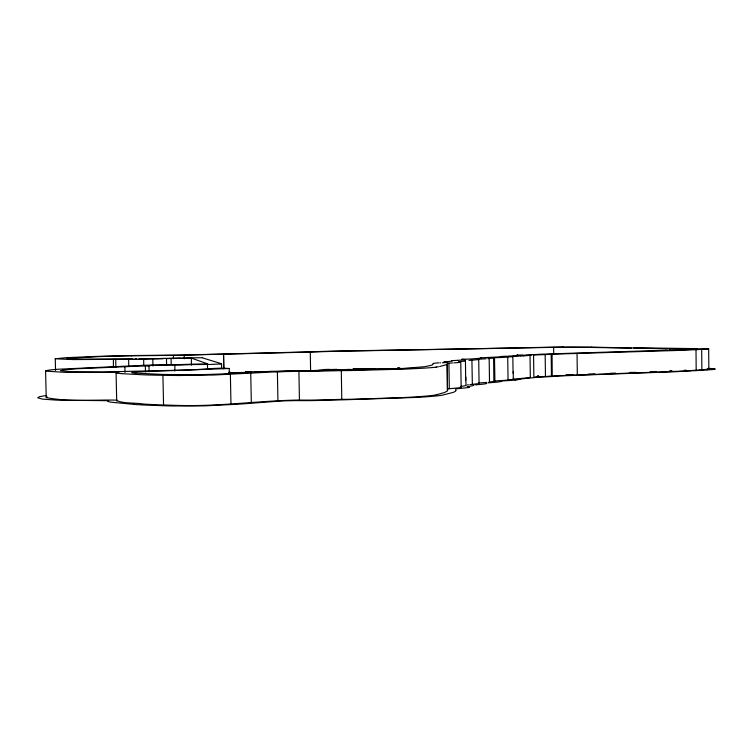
<?xml version="1.0" encoding="UTF-8"?>
<svg xmlns="http://www.w3.org/2000/svg" width="753" height="753" viewBox="0 0 753 753"><rect width="100%" height="100%" fill="white"/><g stroke="black" fill="none" stroke-linecap="round" stroke-linejoin="round"><path stroke-width="1.13" d="M513.254 379.23L513.301 371.53M447.141 364.339L447.517 390.666L447.63 389.019A12.095 0.584 -0.8 0 1 447.734 388.953M432.749 364.433L432.721 364.565A230.842 7.398 -1.2 0 1 431.629 365.196L425.501 366.57M447.489 390.788L444.656 392.482L436.42 394.77M447.056 364.527L439.62 366.542M445.607 362.108L443.903 361.816L445.014 361.741M465.909 385.357L465.862 385.404A54.338 2.513 -0.9 0 1 460.45 386.44M469.128 387.494L455.857 388.859L455.781 390.355M494.1 357.995L487.822 358.692M478.72 359.52L479.077 383.465L478.503 383.145M447.244 363.313L447.376 389.819M306.189 351.952L182.857 355.039L134.956 355.501A76.9 1.826 -1.2 0 0 94.822 356.48L66.528 357.666L55.204 358.795L73.54 359.576L128.989 359.256M140.425 371.756L229.204 368.509L229.307 374.288M465.523 360.838L465.505 360.847A54.376 1.647 -0.9 0 1 458.728 361.656L459.142 361.732A33.904 1.045 -0.9 0 1 459.245 361.76L459.302 361.788M708.667 348.855L708.846 369.139L701.862 369.808L701.674 349.373L708.658 348.893L690.181 348.837M478.964 383.559L469.947 384.642M433.267 363.454L432.749 364.311M117.073 400.671C123.37 403.674 135.484 402.648 143.71 404.05A96.431 5.064 -1.3 0 0 145.621 404.182L151.137 404.493A114.089 5.958 -1.2 0 0 153.264 404.596L154.92 404.662A156.718 8.057 -1.2 0 0 161.481 404.907L173.444 405.302A78.18 4.17 -1.3 0 0 179.995 405.453C219.904 406.554 259.597 400.624 299.44 400.031L298.913 371.314L277.386 371.756L213.654 375.022L179.374 375.512M478.654 359.558L471.915 360.188L472.347 384.435M47.11 396.793L46.855 396.897A111.378 5.346 -1.4 0 0 46.244 397.584C69.257 402.158 93.654 399.551 117.167 400.135M446.934 362.485L442.453 362.767M451.734 360.678L453.428 360.555A28.868 0.857 -0.9 0 0 457.598 360.329M433.351 363.426L433.897 363.332A52.145 1.657 -0.8 0 1 434.509 363.247L435.836 363.097A44.502 1.384 -0.9 0 0 437.258 362.899L438.98 362.842M523.495 355.924L529.519 355.388M202.002 357.741L190.076 357.816A56.635 1.468 -1.1 0 0 188.288 357.854L183.083 358.099M529.425 355.407L529.472 355.397A46.328 1.261 -0.8 0 0 530.037 355.228M438.51 366.739L435.996 367.135M424.617 366.72L403.203 368.462L352.508 369.949A25.527 0.885 -1 0 1 348.95 370.005L343.584 370.062A16.773 0.593 -1 0 0 339.914 370.118L336.007 370.203A127.916 4.876 -1 0 0 331.226 370.307L313.596 370.702M453.814 362.89L460.77 362.315L461.156 387.597L448.308 388.821A22.581 1.101 -0.8 0 0 447.847 388.915M701.532 349.383L698.803 349.533A36.991 0.894 -0.7 0 1 696.007 349.674L684.317 350.183A135.436 3.21 -0.8 0 1 675.987 350.512L551.61 354.202A23.296 0.621 -0.8 0 1 551.187 354.239L551.46 376.001A23.277 0.941 -0.7 0 0 551.883 375.945L664.955 371.813M552.241 375.898L552.062 354.155M514.93 380.001L515.72 379.907M509.602 379.813L508.059 379.992L507.729 357.082L509.357 356.95M46.47 395.466L39.664 396.643L37.65 397.744L42.582 399.156L57.68 400.182L108.648 400.69L107.717 401.358L110.653 402.158L134.213 404.399M480.452 357.844L498.157 356.95A63.553 1.751 -0.9 0 0 498.806 356.903L499.823 356.809A18.9 0.527 -0.8 0 0 500.406 356.546L506.44 356.16M516.85 379.785L518.186 379.606A41.735 1.779 -0.8 0 0 520.681 378.985M516.793 379.785L516.172 379.86A19.616 0.838 -0.8 0 1 515.852 379.898L515.852 379.898M452.515 362.937L447.931 363.181A22.59 0.715 -0.8 0 0 447.461 363.247M510.035 379.757L511.965 379.512A32.228 1.374 -0.8 0 0 513.282 378.938M557.841 376.029L555.488 376.265M551.252 376.02L550.302 376.124A25.141 1.026 -0.7 0 1 546.452 376.415L546.358 376.425M221.401 363.868L220.893 363.906A20.293 0.593 -1.1 0 1 220.262 363.953L220.149 363.953M488.697 382.232L497.517 380.736A26.854 1.158 -0.8 0 0 508.209 379.992M476.724 384.717L477.44 384.651A22.929 1.064 -0.8 0 1 478.531 384.557M476.574 384.727L475.529 384.821M486.636 382.42L486.297 382.449A40.248 1.77 -0.8 0 1 478.484 382.976M510.336 356.875L511.654 356.753A32.247 0.894 -0.8 0 0 512.934 356.357M468.385 384.783L467.406 384.858M515.231 355.745L516.643 355.623A34.12 0.922 -0.8 0 0 517.763 355.256M700.017 369.949L701.354 369.845A14.213 0.537 -0.5 0 1 701.721 369.817M699.791 369.968L698.991 370.034A36.972 1.374 -0.5 0 1 696.196 370.222L684.515 370.9A135.371 4.913 -0.7 0 1 676.185 371.333L665.275 371.803M473.788 384.971L473.618 384.981A62.979 2.918 -0.9 0 1 467.34 386.524M693.362 370.805L701.467 370.325A40.549 1.506 -0.5 0 0 704.168 370.147L707.095 369.911M539.91 354.286L537.124 354.447M537.218 376.218L538.706 376.114M550.264 354.305L550.029 354.324A25.15 0.668 -0.8 0 1 546.17 354.541M488.462 382.853L496.048 382.223A48.813 2.146 -0.8 0 0 501.649 381.253A55.308 2.428 -0.8 0 0 501.63 380.943L503.569 380.849A34.064 1.459 -0.8 0 0 515.099 380.001M176.767 355.36L193.097 354.945A71.686 1.722 -1.1 0 1 196.382 354.804L306.593 352.178A34.836 0.819 -1 0 1 307.845 352.159L310.274 352.122A59.487 1.402 -1 0 1 314.453 351.952L316.693 351.867A51.26 1.205 -1 0 1 340.412 351.218A59.515 1.402 -1 0 1 341.721 351.19L541.134 347.585A34.544 0.781 -0.8 0 1 545.944 347.5L553.069 347.378M220.036 363.963L218.784 364.047A18.279 0.537 -1.1 0 1 216.158 364.179L210.454 364.433M221.58 368.151L213.918 368.433A102.21 3.163 -1.2 0 1 207.32 368.932L199.931 369.384M537.981 376.171L537.407 376.199M468.959 360.376L471.886 360.188M457.645 360.329L459.867 360.188A35.975 1.082 -0.8 0 1 461.288 360.103L465.599 359.68L462.624 359.36M486.193 358.795L485.958 358.805A40.276 1.158 -0.9 0 1 477.506 359.219L478.72 359.454M486.805 382.966L486.014 383.013M684.806 370.175L685.936 370.109M199.978 369.384A73.587 2.306 -1.2 0 1 186.669 370.024L102.643 371.963L71.789 371.709L60.485 370.674L64.626 369.732L78.058 368.706L132.462 366.4A80.129 2.457 -1.2 0 1 135.182 366.25L135.342 366.25A19.023 0.565 -1.2 0 1 136.5 366.184L147.428 365.967M692.186 370.871L687.414 371.135A113.741 4.17 -0.6 0 1 674.104 371.775L558.039 376.001M523.166 355.943L522.478 355.981M310.292 370.749L360.772 369.29M545.577 376.462L533.858 377.065L533.566 355.03M518.713 378.684L529.801 377.582A46.31 1.93 -0.8 0 0 530.338 377.234L530.413 377.197M670.754 370.965L671.996 370.9M462.013 359.256L462.935 359.228A19.682 0.565 -0.9 0 0 471.434 358.955L481.346 358.127L480.367 357.873M465.448 360.574L465.665 380.34M312.213 370.787L309.954 370.843M313.352 370.598L348.3 369.45M669.323 371.031L671.582 370.918M518.243 378.703L515.673 378.825M182.527 358.117L166.366 358.635M521.575 356.028L520.991 356.056M538.15 377.244L545.52 376.876A116.357 4.565 -0.8 0 0 550.678 376.594L551.554 376.547A29 1.177 -0.7 0 0 555.545 376.265M157.396 358.635L163.288 358.4A38.911 0.998 -1.1 0 1 165.98 358.353L169.303 358.296A26.619 0.678 -1.1 0 1 171.486 358.259L172.729 358.24A31.419 0.8 -1.1 0 1 174.583 358.221L178.875 358.183M692.12 349.326L697.391 348.987L691.63 348.837M317.022 370.42L315.893 370.467A58.866 2.118 -1 0 0 310.613 370.749A14.006 0.489 -1 0 1 310.01 370.758L307.563 370.796M157.311 358.635L154.309 358.739M520.587 356.075L519.965 356.103M537.501 377.272L520.53 378.985M400.652 397.669L354.145 399.212A44.634 2.353 -1 0 1 345.458 399.335L342.728 399.354A28.802 1.591 -1.1 0 0 341.787 399.363L318.51 399.984A27.626 1.468 -1.1 0 1 299.27 400.041M553.427 347.368L589.467 347.095A27.899 0.612 -0.7 0 0 591.613 347.133M148.746 365.92L147.927 365.949M318.18 370.363L319.357 370.307A51.392 1.845 -1 0 1 329.4 369.93A50.752 1.817 -1 0 1 340.742 369.619A59.487 2.146 -1 0 1 342.041 369.591M536.842 354.465L525.773 354.889M545.539 354.569L533.482 355.039M519.09 356.141L512.84 356.357L513.066 373.281M163.241 358.776L138.74 358.87M650.159 371.681L651.985 371.615M630.402 372.575L635.984 372.359M650.517 371.813L654.639 371.653M654.413 371.662L656.24 371.596M514.167 378.891L514.675 378.863M190.857 358.164L180.993 358.437M270.788 371.351L305.765 370.627M615.615 373.121L609.883 373.328M630.157 372.443L632.247 372.368M180.485 364.574L190.914 364.226A22.957 0.678 -1.1 0 1 207.903 363.944L191.883 358.277M400.201 369.224L353.656 370.485A44.662 1.534 -1 0 1 344.959 370.608L342.239 370.636A28.821 1.035 -1 0 0 341.288 370.645L317.992 371.182A27.645 0.96 -1 0 1 298.743 371.323M566.2 374.712L568.967 374.618M566.331 374.843L573.137 374.608M588.159 374.09L594.87 373.855M209.871 364.452L209.381 364.461M493.912 380.886L493.563 357.741L497.196 357.628A26.863 0.753 -0.8 0 0 507.899 357.082M324.072 369.507L329.55 369.346M134.975 358.833L136.745 358.776M531.656 355.096L530.018 355.143L530.31 377.206M494.505 357.713L494.89 380.839M228.686 372.791L231.171 372.82M153.075 365.026L147.833 365.177A20.143 0.593 -1.2 0 0 136.651 365.76M153.64 365.421L172.145 365.073M228.912 372.782L230.07 372.754M175.901 365.139L179.939 365.017A41.848 1.195 -1.2 0 0 184.212 364.885L190.81 364.65A44.38 1.337 -1.1 0 1 193.756 364.556L208.477 364.49M245.996 371.775L251.267 371.643M228.517 372.424L230.86 372.368M245.431 372.001L251.879 371.831M230.427 372.744L265.658 371.944M254.034 372.142L266.167 371.831M274.873 371.606L294.583 371.107M278.262 371.615L293.858 371.21M524.295 354.936L523.702 354.945M304.758 370.843L305.285 370.834M174.922 365.158L174.781 370.975M153.508 358.757L152.473 358.776A34.243 0.838 -1.1 0 1 148.633 358.842L143.644 359.219A19.343 0.48 -1.2 0 1 128.942 359.266M353.016 368.81L363.868 368.594M353.609 368.989L374.796 368.594M347.848 369.459L351.03 369.394M305.05 370.843L311.253 370.711M131.596 355.802L169.048 355.416A22.166 0.518 -1.1 0 1 169.736 355.416L173.228 355.407M133.008 358.88L113.091 359.021M152.793 359.068L152.953 366.062M440.119 362.824L440.693 362.805M360.602 369.205L371.558 368.998M180.598 358.155L179.308 358.174M113.421 359.313L113.383 367.398M369.459 369.13L385.64 368.857M306.622 370.805L307.243 370.796M522.507 354.964L516.737 355.096L517.725 355.256M397.537 368.038L399.881 368.001M397.471 368.236L399.523 368.208M382.788 368.81L414.621 368.405M112.395 359.03L78.613 359.181L66.471 358.541L98.982 356.621A65.398 1.553 -1.2 0 1 131.596 355.802M563.404 346.935L472.724 348.761A122.908 2.551 -0.9 0 1 468.761 348.837L338.906 351.02A62.621 1.468 -1 0 0 306.207 351.952M563.131 347.161L571.414 347.152A31.692 0.715 -0.8 0 1 575.236 347.199L631.325 348.074M312.994 370.702L311.817 370.711M176.428 355.36L173.425 355.397L173.444 358.795M689.804 348.545L633.546 347.726M669.822 348.855L669.219 348.855M691.358 348.545L669.897 348.855M174.583 365.167L173.67 365.139A23.663 0.697 -1.1 0 1 173.312 365.13L172.428 365.083M667.412 348.837L667.12 348.827A20.435 0.48 -0.7 0 1 666.546 348.818L594.202 347.161A189.285 4.612 -0.9 0 0 591.642 347.133M307.713 370.683L305.944 370.627M222.54 368.179L229.176 368.49M159.965 374.307L162.959 374.401A97.485 3.323 -1.1 0 0 165.735 374.467L166.206 374.476A116.941 3.963 -1.1 0 0 168.634 374.523L196.552 374.825L219.132 374.081A66.65 2.485 -1.1 0 1 220.554 374.006L268.219 371.474A13.705 0.48 -1.1 0 1 270.751 371.351M159.57 374.297L135.982 373.111M128.622 359.247L128.772 366.203M462.446 359.35L461.966 359.303M121.995 373.686L143.07 374.787A96.497 3.313 -1.1 0 0 144.981 374.872L150.496 375.041A114.164 3.897 -1.1 0 0 152.624 375.098L154.28 375.135A156.822 5.262 -1.1 0 0 160.841 375.258L172.804 375.446A78.237 2.73 -1.1 0 0 179.365 375.512M135.728 373.102L135.116 373.055A64.109 2.146 -1.2 0 1 133.422 372.923L132.067 372.744A32.266 1.082 -1.2 0 1 133.883 372.151A15.587 0.518 -1.2 0 1 140.284 371.756M121.647 373.667L116.047 372.961L118.852 372.349L66.895 372.453L45.613 371.125A111.444 3.492 -1.2 0 1 46.225 370.645L47.505 370.354A85.889 2.673 -1.2 0 1 58.95 369.196L127.473 366.071A17.366 0.508 -1.2 0 1 131.615 365.911L133.14 365.854A19.126 0.565 -1.2 0 1 136.453 365.76M459.302 362.005L460.591 362.155M707.406 368.81L708.78 369.026M445.738 362.297L446.84 362.409M467.622 386.957L469.1 387.324M202.406 357.844L221.542 363.755L221.627 368.433M191.337 358.164L191.422 365.092M460.45 387.23L460.977 387.362M55.261 358.71L55.543 370.476M45.585 371.078L46.225 397.556M145.357 366.043L145.489 371.907M143.644 359.219L143.767 365.054M124.876 366.833L124.998 372.49M116.075 373.008L116.706 401.095M115.708 359.275L115.896 367.36M207.461 364.508L207.555 369.149M184.221 355.378L184.297 358.786M171.082 358.569L171.204 364.367M166.469 358.635L166.601 364.433M162.912 375.295L163.552 404.973M149.113 371.728L148.99 365.873A24.416 0.715 -1.2 0 0 148.859 365.836L153.283 365.026L166.121 364.687A19.851 0.584 -1.2 0 1 180.4 364.574M277.386 371.756L277.932 400.53M250.74 373.196L251.314 402.507M230.38 374.288L230.964 403.994M223.857 368.688L223.547 354.117L223.745 368.697M341.288 370.645L341.787 399.363M310.274 352.122L310.613 370.749M489.177 358.597L489.506 382.148M465.862 377.046L465.975 385.207M448.929 363.059L449.306 388.652M577.052 353.458L577.316 375.013M553.643 347.368L553.728 354.164M545.172 354.578L545.454 376.472M695.998 349.674L696.186 370.222M324.957 369.695A62.603 2.25 -1 0 1 337.109 369.346M436.702 394.77A73.333 3.784 -1 0 1 400.794 397.678M538.602 376.124A16.472 0.668 -0.7 0 1 538.263 376.152M436.279 367.135A73.38 2.466 -1 0 1 400.342 369.224M452.195 360.922A42.563 1.29 -0.9 0 1 445.211 361.741M514.958 355.755A20.293 0.555 -0.8 0 1 507.729 356.122M540.155 354.268A18.401 0.489 -0.8 0 0 540.88 354.192L686.877 349.608A26.289 0.64 -0.7 0 0 688.835 349.514L690.652 349.411A31.127 0.762 -0.6 0 1 692.111 349.326M708.168 368.405A27.513 1.017 -0.5 0 1 714.531 368.791M714.446 368.801A30.929 1.139 -0.5 0 1 707.029 369.911M486.165 383.004A42.215 1.911 -0.8 0 1 478.597 384.557M467.246 386.524A39.984 1.892 -0.9 0 1 467.585 386.703M455.857 390.355A280.521 13.752 -1.3 0 1 452.93 392.464L442.18 395.221A78.02 4.029 -1 0 1 417.746 397.368L342.276 399.862A25.131 1.393 -1.1 0 0 341.344 399.862L319.15 400.464A36.69 1.958 -1.1 0 1 296.597 400.587L281.923 400.925L249.092 403.41A125.139 6.495 -1.4 0 1 236.687 404.295L204.44 405.876L172.945 405.989A93.739 4.989 -1.3 0 1 166.639 405.829L146.873 405.142A107.99 5.666 -1.3 0 1 134.119 404.399"/></g></svg>
